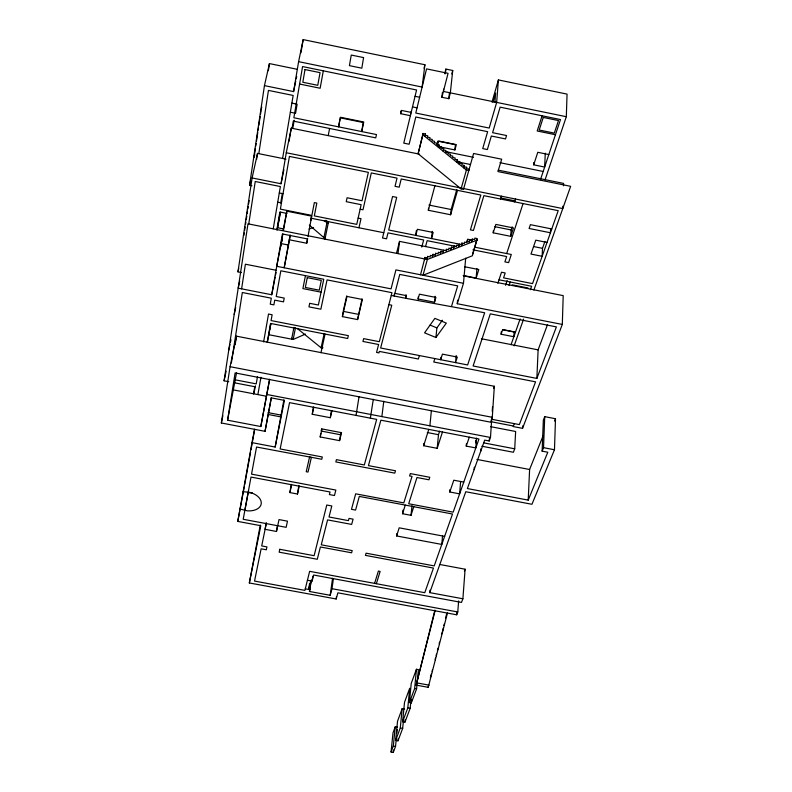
<?xml version="1.0" encoding="UTF-8"?>
<svg xmlns="http://www.w3.org/2000/svg" width="792" height="792" viewBox="0 0 792 792"><rect width="100%" height="100%" fill="white"/><g stroke="black" fill="none" stroke-linecap="round" stroke-linejoin="round"><path stroke-width="1.19" d="M514.305 423.621L513.206 426.542L522.552 428.343L562.31 324.443L563.201 295.634L463.449 275.834M439.699 564.468L465.102 569.21L462.894 598.782L429.759 592.634L465.785 491.733L531.937 504.286L554.479 449.767L555.499 418.73L544.728 416.651L543.342 420.156L542.124 451.153L547.797 452.242L528.214 500.118L467.379 488.555L484.684 440.124L489.218 440.986L490.486 437.471L491.832 417.255M562.835 206.187L562.766 208.583L286.278 152.747L291.288 128.146L419.572 154.173M563.508 185.803L563.587 183.407L498.227 170.141M545.064 179.863L566.32 116.711L567.052 94.109L498.396 79.923L492 102.079M550.579 229.076L550.43 232.769L529.096 228.482L530.383 224.661L551.767 228.957M542.124 451.153L543.53 447.668L544.728 416.651M545.272 153.193L544.658 167.053L533.699 164.825L533.818 162.518M536.867 378.418L556.4 326.898L490.298 313.87L473.101 365.983L536.867 378.418L538.114 349.856L547.539 324.562M544.936 241.382L542.5 248.332L542.154 256.301L530.986 254.074L535.768 240.164L547.034 242.421M528.214 500.118L529.601 469.498L543.084 435.828M522.552 428.343L522.68 425.878M481.843 446.223L513.394 452.272L514.721 448.817L515.642 431.492L490.644 426.68M493.376 230.7L493.218 232.818L510.731 236.333L511.127 229.957L512.147 226.809M502.554 329.729L514.127 332.006L513.85 336.729L501.098 334.224L501.247 331.868M492.228 411.305L492.545 406.553M269.587 379.517L260.815 426.551L227.581 420.205L235.115 372.913L490.555 422.166L492.287 417.315L494.337 386.278L236.491 336.184L230.076 366.696L221.354 422.987L265.043 431.323L271.359 397.891L284.437 400.396L275.161 447.044L251.995 442.639L254.529 429.363M489.218 440.986L489.377 438.61M480.685 451.331L480.853 448.866M475.556 442.847L475.735 440.382M474.141 469.626L474.329 467.171M476.546 438.105L475.824 447.935L466.24 446.104L466.429 443.639M494.911 102.198L495.624 93.109L492.97 102.267M260.291 525.027L249.341 582.962L336.174 598.99L337.887 592.822L456.687 614.79L456.875 612.335M498.396 79.923L496.673 102.386L489.189 128.056L415.78 113.048L426.561 68.884L448.064 73.319L441.896 97.267L448.817 98.683L450.341 92.862L452.727 70.488L445.886 69.082L444.698 73.735M456.687 614.79L457.786 611.968L458.627 600.93M463.221 275.477L476.15 278.051L476.923 268.528M460.607 481.665L459.627 493.862L449.757 491.981L449.965 489.545M442.362 631.877L443.391 627.838M477.15 240.085L427.353 259.479L423.007 275.26L472.369 255.776L477.279 238.59L474.824 238.105L474.705 239.59L472.25 239.105L471.577 241.342M446.629 613.978L445.589 618.047M472.25 239.105L472.121 240.59L469.666 240.105L468.993 242.352M439.283 643.926L439.431 642.213M432.214 671.675L432.363 669.963M469.666 240.105L469.537 241.6L467.082 241.105L466.953 242.609L464.498 242.114L464.36 243.619L461.894 243.124L461.231 245.371M435.224 659.845L435.372 658.132M436.243 655.875L436.382 654.172M456.182 355.469L455.548 362.597L457.311 357.053L442.391 354.143L440.698 359.707L440.926 357.331M562.31 324.443L457.261 303.722L463.488 283.288L465.686 258.202M434.877 610.107L416.147 685.12L428.225 687.317L428.373 685.605M442.53 535.986L441.788 544.431L396.634 535.956L396.891 533.551M431.363 673.883L430.363 677.803M429.759 592.634L429.987 590.179M461.766 244.629L461.894 243.124M457.261 303.722L457.588 300.138M416.592 688.872L418.384 669.626L416.453 669.28L411.216 683.437L409.395 702.553L411.305 702.9L416.592 688.872L414.652 688.515L409.395 702.553M466.666 167.31L466.538 168.686L468.983 169.191L468.854 170.577L466.409 170.072L422.888 134.798L423.047 133.462L425.462 133.957L425.304 135.293L427.72 135.779L427.571 137.125L429.987 137.62L429.828 138.956L432.254 139.451L432.105 140.798L434.521 141.293L434.372 142.639L436.798 143.134L436.649 144.481L439.075 144.976L438.926 146.322L441.352 146.817L441.213 148.173L443.639 148.668L443.49 150.025L445.926 150.52L445.787 151.876L448.213 152.371L448.074 153.737L450.509 154.232L450.371 155.598L452.806 156.093L452.668 157.46L455.113 157.954L454.974 159.321L457.41 159.816L457.281 161.192L459.716 161.687L459.588 163.063L462.033 163.558L461.894 164.934L464.34 165.429L464.211 166.815L466.666 167.31L465.993 169.656M402.623 721.69L407.811 707.88L409.692 688.288L404.534 702.227L402.623 721.69L404.959 722.106L410.177 708.305L410.751 702.187M458.637 246.381L459.301 244.134L459.162 245.639L456.697 245.144L456.548 246.649L454.083 246.163L453.935 247.668L451.47 247.173L450.816 249.421M411.305 702.9L411.642 699.316M414.652 688.515L416.453 669.28M423.898 443.461L423.671 445.728L437.194 448.322L438.481 434.689L439.6 431.175M451.47 247.173L451.321 248.688L448.846 248.193L448.698 249.708L446.223 249.213L446.064 250.727M404.563 708.998L402.197 708.573L397.554 721.136L395.624 740.401L397.98 740.827L402.673 728.393L403.504 719.908M404.959 722.106L405.197 719.671M397.455 727.165L395.257 726.769L393.01 732.857L391.06 752.004L393.268 752.4L395.535 746.381L396.376 737.976M396.861 733.164L397.218 729.571M397.98 740.827L398.218 738.411M429.888 425.819L431.402 410.424M428.571 208.187L428.343 210.276L450.628 214.751L451.143 209.524L456.727 189.763M395.624 740.401L400.287 727.967L402.197 708.573M391.06 752.004L393.317 745.985L395.257 726.769M393.268 752.4L393.505 750.004M435.927 337.501L446.322 323.116L434.858 318.364L424.562 332.828L435.927 337.501L436.887 327.898L442.411 320.215M438.362 146.579L454.885 149.945L455.41 144.708L438.936 141.362M418.364 296.614L418.097 298.99L434.531 302.227L435.145 296.287M442.946 252.49L443.589 250.232L443.431 251.757L440.946 251.262L440.798 252.787L438.313 252.292L438.154 253.806L435.659 253.311L435.036 255.568M402.95 510.107L402.554 513.741L411.008 515.335L412.018 505.633M435.659 253.311L435.501 254.846L433.006 254.341L432.848 255.875L430.353 255.38L430.185 256.905L427.69 256.41L427.066 258.667M448.817 98.683L449.45 92.803M427.69 256.41L427.522 257.945L425.027 257.45L424.403 259.707M432.293 231.363L431.511 238.55L433.184 232.462L417.374 229.304L415.76 235.402L416.325 230.62M441.896 97.267L442.421 92.555M437.53 143.203L437.758 141.115M425.027 257.45L420.522 274.774M443.659 89.08L443.401 91.436L566.32 116.711M445.361 73.785L445.886 69.082M406.068 294.713L405.643 298.277L484.654 312.751L467.646 364.954L380.635 347.995L391.753 305.207L388.882 304.643M533.907 290.02L570.646 186.328L497.921 171.567L501.683 159.202L473.596 153.49L463.478 189.357L461.053 188.872L418.117 153.747L423.047 133.462M424.908 64.746L422.116 87.061L298.604 61.657L303.168 39.6L424.908 64.746L424.047 68.29M381.873 416.592L383.783 401.237M398.039 253.262L399.544 241.382L446.668 250.767M394.446 293.634L394.149 296.01L399.762 274.408L457.687 285.872L451.559 306.227M373.309 399.267L370.359 418.166M410.85 112.048L410.385 115.681L400.613 113.682L400.94 111.266M336.174 598.99L336.501 596.564M311.098 580.546L309.464 591.476L330.195 595.297L332.561 578.289M330.195 595.297L331.997 588.694L333.343 578.952M359.063 396.515L356.044 415.414M320.76 433.402L320.206 436.956L339.57 440.649L340.996 432.442M343.045 312.404L342.392 316.612L357.578 319.582L362.013 298.921M309.464 591.476L311.355 580.061M307.425 580.249L312.088 581.11L312.81 576.289M251.945 185.744L249.559 185.269L264.449 85.625L269.428 63.588L296.95 69.241M254.123 156.945L255.4 148.411M255.767 145.975L256.133 143.54M256.489 141.095L257.766 132.571M258.133 130.126L258.499 127.69M258.865 125.255L260.142 116.721M260.509 114.286L261.053 110.623M241.52 272.557L237.966 271.854L252.094 177.952L257.509 153.41L286.011 159.162M268.359 70.666L269.428 63.588M243.896 235.333L244.263 232.927M244.619 230.522L245.164 226.918M245.53 224.522L245.886 222.116M246.253 219.711L246.797 216.107M247.154 213.711L247.52 211.306M247.876 208.9L248.243 206.504M248.599 204.098L249.143 200.495M309.573 583.437L308.672 589.446L310.83 580.883M256.588 159.459L257.509 153.41M228.809 381.714L224.087 380.813L247.985 223.819L427.353 259.479M258.826 153.569L268.438 90.397L293.159 95.446L282.625 158.311M313.394 407.128L312.246 414.256L330.304 417.721L331.393 410.583M248.757 223.938L255.242 181.507L280.378 186.546L273.24 228.779M241.6 288.842L245.401 264.211L276.032 270.25M231.363 363.023L242.322 292.515L271.3 298.198L270.25 304.168L273.893 304.88L274.735 300.148L283.516 301.871L284.219 298.079L276.23 296.505L280.833 270.785L323.76 279.249L318.374 305.019L309.682 303.316L308.959 306.87L320.859 309.197L327.056 279.893L391.961 292.693L379.328 341.698L363.647 338.639L362.954 341.451L378.606 344.51L376.566 352.42L378.972 352.895L379.348 351.41L418.374 359.014L419.374 355.549M235.175 344.609L236.491 336.184M227.581 420.205L236.531 372.903M291.258 484.387L289.892 492.584L297.475 494.02L298.812 485.813M322.799 347.243L322.661 348.094L321.097 347.787L297.109 328.343M264.449 85.625L293.584 91.585L298.604 61.657M300.96 52.747L303.168 39.6M252.094 177.952L281.031 183.764L286.278 152.747M289.06 141.263L291.288 128.146M292.1 128.175L293.297 121.107L375.745 137.857L376.477 134.561L293.862 117.761L302.574 66.568L416.582 89.991L403.762 143.134L409.137 144.223L415.8 116.998L487.644 131.68L482.724 148.599L487.367 149.54L491.347 136.026L505.534 138.927L506.563 135.541L492.604 132.69L500.118 107.158L560.498 119.562L540.471 179.596M292.763 128.443L294.169 120.196M280.734 202.811L282.318 193.555M325.403 237.135L325.274 237.907L323.928 237.64L309.325 225.086M266.28 522.601L265.092 529.333L276.477 531.462L277.428 525.848M276.834 229.769L279.883 211.999L287.001 213.414M280.219 212.315L277.566 227.73L283.387 228.888M280.507 212.335L277.101 230.046M325.987 220.216L325.858 220.988L327.215 221.255L327.076 222.027L328.433 222.295L328.304 223.067L326.947 222.8L324.185 220.443M339.956 118.949L338.58 126.859L340.491 117.266L363.775 122.008L361.736 131.571L363.172 122.513L340.154 117.82M253.49 394L254.767 386.714L234.709 382.853M239.699 281.15L238.184 288.169L271.725 294.753L282.417 233.957L307.563 238.946L306.732 243.243L289.248 239.778L290.169 234.986M257.509 376.576L256.222 383.882L234.868 379.774M263.617 341.887L268.518 314.038L272.131 314.751L271.082 320.572L348.351 335.65L347.688 338.481L270.577 323.433L267.211 342.293M282.853 233.996L281.16 243.599L288.526 245.055L284.18 267.775L289.248 239.778M283.487 230.393L286.872 211.187L311.682 216.147L307.999 236.551M280.774 246.391L282.031 239.263L276.725 266.3L391.06 288.862L395.931 269.894L463.488 283.288M275.161 447.044L283.882 399.98M257.925 394.307L260.964 377.259M270.696 324.077L268.795 334.709L293.179 339.461L305.464 334.085M268.973 334.561L269.399 332.175M291.832 338.105L291.644 339.154L293.941 327.393M249.341 582.962L260.786 525.71L237.768 521.403L251.995 442.639M244.253 487.05L237.768 521.403M244.688 484.645L250.559 452.163M250.995 449.757L254.697 429.313M288.526 245.055L290.218 235.709M306.732 243.243L307.603 238.451M323.324 70.825L320.136 88.249L299.594 84.041M260.815 426.551L269.607 379.219M265.043 431.323L271.31 397.445M244.837 510.424L248.203 492.485L250.579 492.881A14.781 9.445 10.8 0 0 252.47 492.951M267.399 342.005L269.31 332.254M269.636 330.333L270.062 328.145M270.488 325.957L270.904 323.77M310.85 220.453L311.682 216.147M328.235 135.511L329.601 128.482M271.725 294.753L275.161 277.16M275.616 274.814L276.071 272.468M254.034 392.99L255.43 385.783M283.12 230.353L286.872 211.187M305.445 275.636L302.9 288.595L321.057 292.169M293.179 339.461L295.465 327.809M281.031 183.764L283.882 169.706M323.928 237.64L326.947 222.8M266.27 523.601L261.707 545.936L266.924 546.906L266.32 549.787L261.122 548.816L254.539 581.081L304.9 590.387L309.642 571.339L424.769 592.693L433.452 568.072L365.439 555.38L366.082 553.182L434.214 565.904L452.519 514.018L359.311 496.416L355.568 510.088L351.49 509.325L355.677 493.822L403.801 502.91L412.028 476.418L409.593 475.952L410.325 473.586L429.779 477.289L428.967 479.794L416.958 477.517L408.702 503.752L453.173 512.157L478.962 439.025L380.883 420.186L368.428 465.617L395.485 470.765L394.782 473.141L335.848 461.934L336.412 459.647L364.33 464.963L376.675 419.374L289.545 402.643L280.14 448.955L322.304 456.974L321.76 459.261L256.549 447.025L251.539 474.141L335.848 490.07L334.462 495.525L329.383 494.564L330.026 491.99L251.005 477.071L243.203 519.285L286.13 527.323L287.486 521.166L279.012 519.582L276.477 531.462M324.928 239.333L328.531 221.701M293.584 91.585L295.753 81.121M296.228 78.794L296.713 76.468M221.354 422.987L222.869 415.741M228.749 350.153L229.987 344.352M230.482 342.025L230.977 339.709M224.087 380.813L226.126 371.171M234.185 314.493L235.679 307.494M237.966 271.854L238.729 268.369M321.097 347.787L324.175 333.64M289.892 492.584L291.605 484.734M320.968 352.737L325.047 334.056M249.559 185.269L250.579 180.625M254.202 156.994L254.717 154.668M312.246 414.256L313.79 407.296M261.231 109.405L261.756 107.078M297.475 494.02L299.237 486.179M358.954 227.769L361.003 218.671L358.142 218.097M346.718 295.911L343.203 311.355L358.34 314.325M342.392 316.612L346.985 296.436L362.38 299.465L357.578 319.582M321.651 428.749L321.126 431.036L340.431 434.729M320.206 436.956L322.057 428.947L341.54 432.68L339.57 440.649M400.613 113.682L401.376 110.405L411.167 112.405M330.304 417.721L331.947 410.781M416.147 685.12L435.154 610.483M418.117 153.747L422.888 134.798M312.088 581.11L313.632 575.012L461.488 602.415L462.894 598.782M424.868 136.323L425.462 133.957M396.525 253.272L399.544 241.382M428.225 687.317L447.529 612.77M451.816 73.983L452.727 70.488M437.461 145.273L438.58 140.996L456.35 144.609L454.885 149.945M438.451 147.332L439.075 144.976M443.005 151.025L443.639 148.668M428.343 210.276L434.897 185.774M421.76 247.074L423.671 239.986L388.001 232.868L386.546 238.808L382.506 238.006L392.555 196.525L396.703 197.356L388.704 229.997L462.231 244.679M425.552 246.56L427.155 240.669L456.063 246.441M418.097 298.99L419.423 294.178L435.917 297.436L434.531 302.227M456.756 162.172L457.41 159.816M432.382 256.598L433.006 254.341M459.063 164.043L459.716 161.687M463.676 167.785L464.34 165.429M450.628 214.751L457.528 190.347M440.312 253.509L440.946 251.262M461.053 188.872L466.409 170.072M453.43 248.411L454.083 246.163M466.696 242.303L467.617 239.214L470.606 239.818M434.808 358.558L433.768 362.013L535.57 381.843L519.354 424.601L491.555 419.235M472.487 254.291L476.933 239.709M374.596 583.387L378.378 571.082L380.14 571.408L376.349 583.714M500.524 199.02L501.415 196.188M423.671 445.728L428.769 429.383M402.554 513.741L405.257 505.088M476.15 278.051L478.804 269.557L464.617 266.736M396.634 535.956L399.178 527.828L444.629 536.372M493.218 232.818L495.861 224.413L513.463 227.947L510.731 236.333M411.008 515.335L413.77 506.702M542.094 115.781L537.204 130.997L555.439 134.729M514.572 201.861L515.483 199.03M437.194 448.322L442.471 432.016M533.699 164.825L537.788 152.302L548.826 154.559M506.682 253.559L523.057 203.574M497.871 283.298L501.494 272.24L505.187 272.973L503.573 277.853L532.541 283.615L558.212 210.662L483.882 195.664L473.418 230.472L470.408 229.868L480.813 195.04L401.207 178.982L399.198 187.179L395.03 186.338L397.02 178.131L371.3 172.943L363.003 209.771L360.132 209.197M505.583 285.268L507.147 280.586M509.068 285.516L510.246 282.011M501.098 334.224L502.682 329.581L515.483 332.105M449.757 491.981L453.806 480.209L463.775 482.1M466.24 446.104L469.319 437.164M493.654 388.228L494.337 386.278M511.028 344.767L520.126 318.899M530.393 289.724L531.61 286.258L499.019 279.784M514.117 345.876L523.601 319.107M464.399 571.052L465.102 569.21M443.827 625.363L444.421 623.799M441.471 634.204L442.065 632.65M437.402 650.192L438.273 647.915M554.568 421.027L555.499 418.73M309.019 229.056L313.602 227.512M243.134 491.703L249.668 492.337A14.919 9.395 10.8 0 1 261.241 503.702A14.919 9.395 10.8 0 1 247.243 510.82L240.006 509.028M407.811 707.88L410.177 708.305M400.287 727.967L402.673 728.393M393.317 745.985L395.535 746.381M416.968 682.932L429.066 685.139M331.997 588.694L457.786 611.968M305.286 588.822L309.92 589.684M491.891 421.879L513.404 426.027M266.746 394.465L490.486 437.471M543.53 447.668L554.479 449.767M233.798 389.981L266.488 396.257M483.476 442.827L514.721 448.817M427.284 432.531L438.481 434.689M268.112 412.622L281.13 415.117M268.538 414.543L280.536 416.839M476.893 459.419L529.601 469.498M230.076 366.696L492.287 417.315M481.378 338.738L538.114 349.856M394.842 293.357L406.345 295.624L405.643 298.277L391.258 295.446M474.675 247.163L511.305 254.48L508.613 262.617L504.9 261.875L506.652 256.539L472.923 249.807M310.731 218.147L383.783 232.729M512.236 284.863L528.007 287.991M428.927 205.059L451.143 209.524M494.842 226.69L511.127 229.957M279.299 192.951L283.021 193.703M533.61 246.55L542.5 248.332M277.735 202.217L281.437 202.95M445.886 151.698L473.507 157.311M499.94 162.687L543.183 171.478M457.083 161.796L470.398 164.489M500.841 198.01L514.899 200.841M412.493 106.91L417.047 107.841M291.872 103.118L297.129 104.188L295.574 113.296L290.347 112.226M415.058 96.307L419.631 97.248M430.106 325.096L436.887 327.898M363.577 57.588L361.825 68.191L349.411 65.637L351.252 55.054L363.577 57.588M289.427 156.42L280.378 209.128L311.87 215.414L314.345 202.584L316.82 203.079L314.325 215.899L356.747 224.374L361.142 204.673L346.243 201.683L347.084 197.752L362.023 200.742L368.359 172.349L289.427 156.42M304.999 69.557L302.811 82.259L317.76 85.318L320.057 72.646L304.999 69.557M307.266 277.645L305.326 287.447L319.265 290.189L321.295 280.418L307.266 277.645M279.784 549.302L279.15 552.173L317.285 559.261L320.394 546.975L351.589 552.796L352.202 550.598L321.265 544.817L327.581 519.889L351.648 524.413L353.093 519.156L349.034 518.394L348.43 520.641L329.017 516.988L331.818 505.969L326.769 505.019L314.127 555.697L279.784 549.302M309.553 457.103L306.227 471.725L308.029 472.062L311.365 457.449L309.553 457.103M543.263 117.434L539.203 130.017L554.301 133.115L558.479 120.562L543.263 117.434"/></g></svg>
